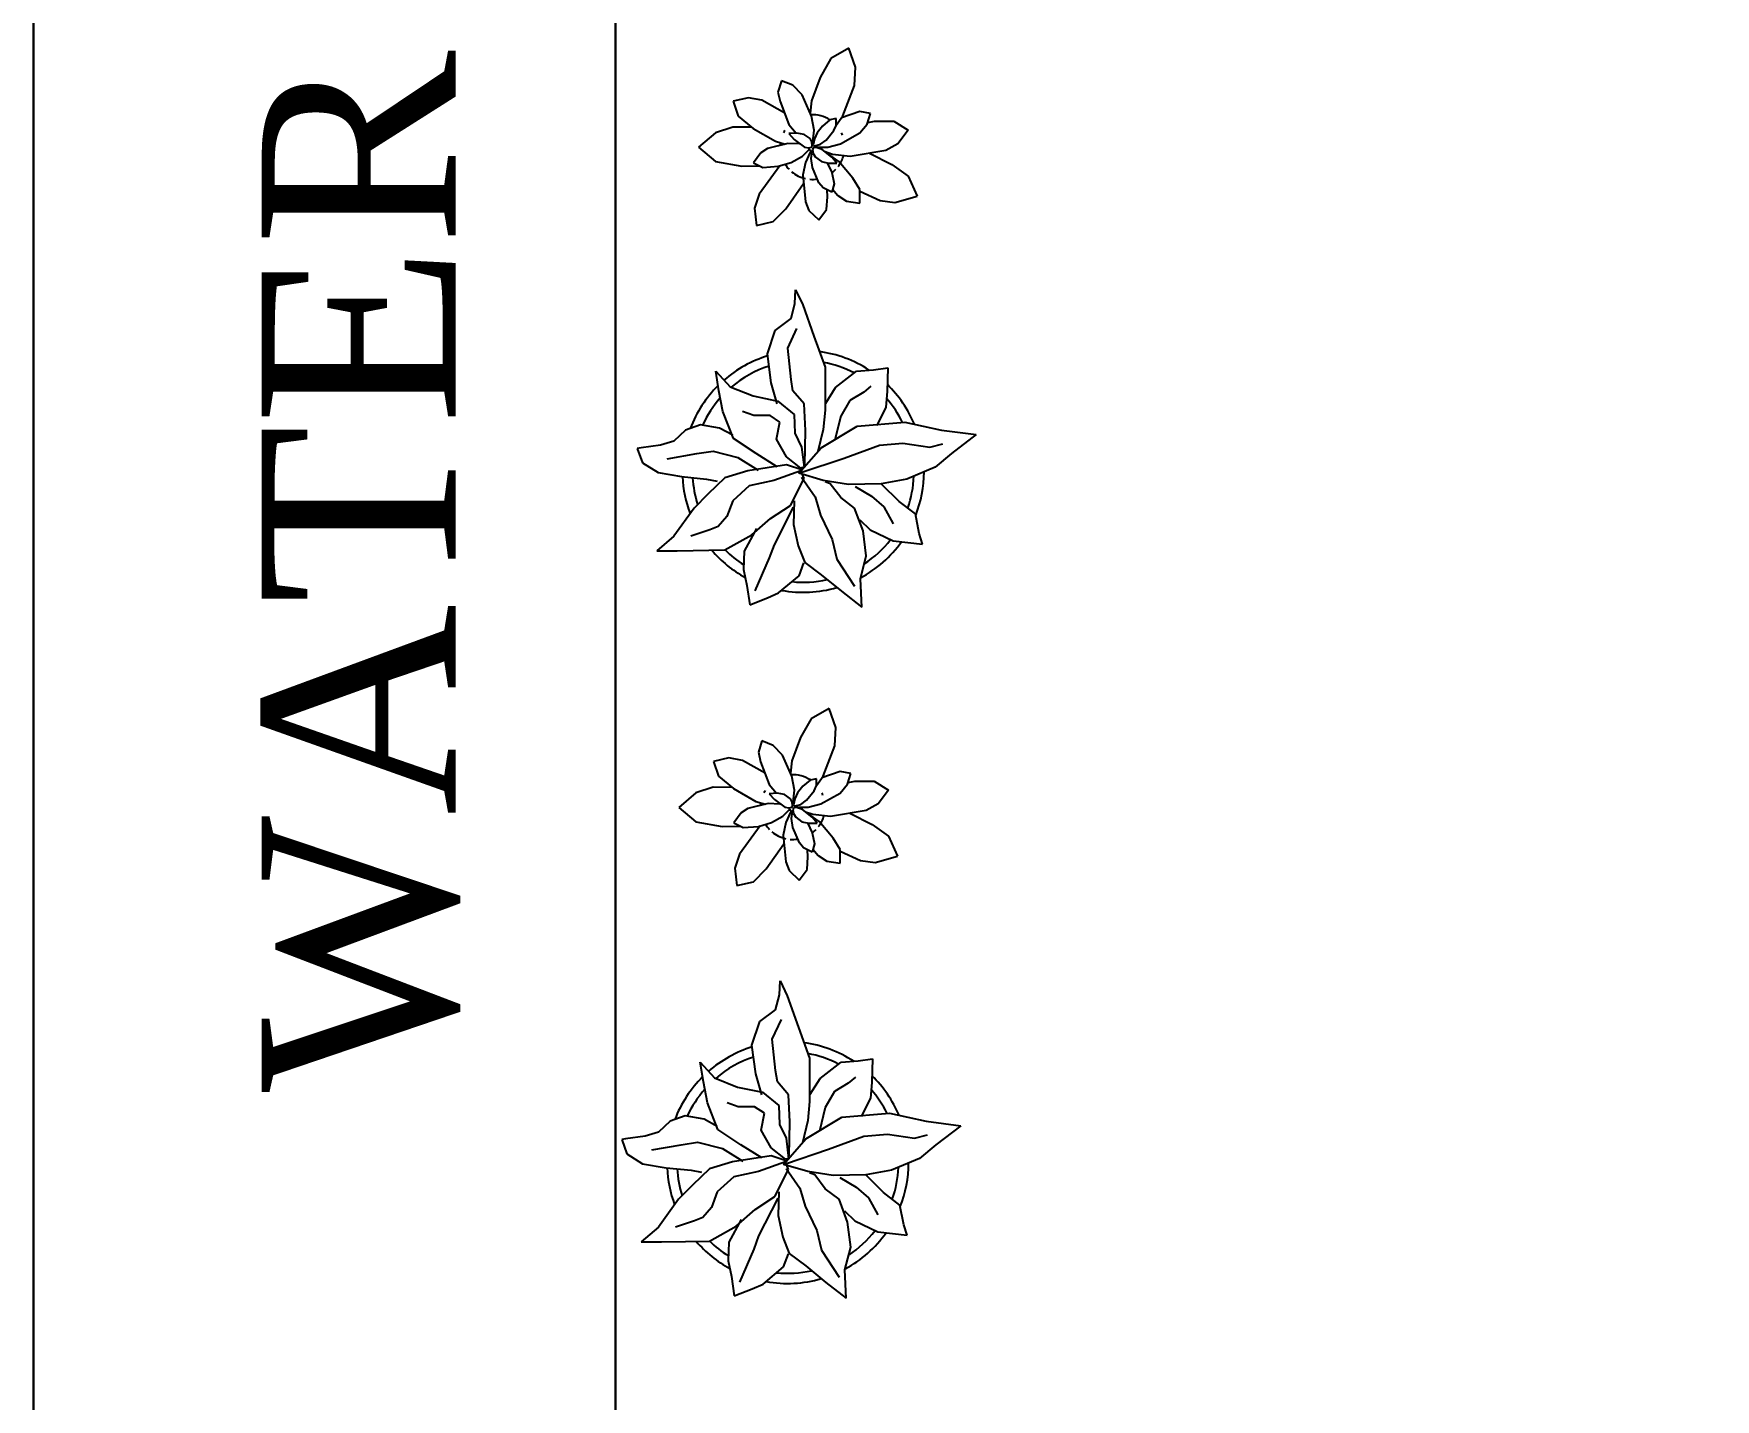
# Model space of a CAD drawing. Header units: inches. Extents: x 327481 to 195042051, y -335014 to 44773228.
# Drawn here: x 366508.2 to 366612.2, y -329230.3 to -329145.9 of the extents above; entities that cross this region are included whole.
import ezdxf

# ---------------------------------------------------------------- set-up
doc = ezdxf.new("R2010")
doc.units = ezdxf.units.IN
doc.header["$MEASUREMENT"] = 0
for name, color, linetype in [('CAY', 94, 'Continuous'), ('PATHWAY', 19, 'Continuous'), ('WATER BODY', 140, 'Continuous')]:
    doc.layers.add(name, color=color, linetype=linetype)
for name, color, linetype, lineweight in [('furniture', 251, 'Continuous', 13), ('TEXT', 7, 'Continuous', 0), ('WALL', 12, 'Continuous', 30)]:
    doc.layers.add(name, color=color, linetype=linetype, lineweight=lineweight)
doc.styles.add('ATT', font='romans.shx')
doc.styles.get("Standard").update_dxf_attribs({"font": 'times.ttf', "height": 12})

# ---------------------------------------------------------------- blocks, each defined once
blk = doc.blocks.new('12PPLT12')
at = {"color": 0, "linetype": 'ByBlock'}
for p, q in [((-0.0344, 0.6941), (-0.0316, 0.7514)), ((-0.0316, 0.7514), (-0.0021, 0.6891)), ((-0.1155, 0.5834), (-0.0505, 0.6319)), ((-0.0505, 0.6319), (-0.0344, 0.6941)), ((-0.0021, 0.6891), (0.044, 0.559)), ((-0.1483, 0.4856), (-0.1155, 0.5834)), ((-0.0643, 0.5101), (-0.0261, 0.5913)), ((0.044, 0.559), (0.0902, 0.4316)), ((-0.0505, 0.38), (-0.0643, 0.5101)), ((-0.1321, 0.3666), (-0.1483, 0.4856)), ((0.0902, 0.4316), (0.0902, 0.3393)), ((0.2202, 0.415), (0.2908, 0.4206)), ((0.2908, 0.4206), (0.3503, 0.4289)), ((0.3503, 0.4289), (0.3475, 0.331)), ((-0.3489, 0.3338), (-0.3623, 0.415)), ((-0.3623, 0.415), (-0.3028, 0.35)), ((-0.3028, 0.35), (-0.2078, 0.3121)), ((-0.1077, 0.2794), (-0.1321, 0.3666)), ((-0.0427, 0.3338), (-0.0505, 0.38)), ((0.1335, 0.3472), (0.2202, 0.415)), ((0.2797, 0.3527), (0.2502, 0.3283)), ((-0.3323, 0.2471), (-0.3489, 0.3338)), ((-0.2078, 0.3121), (-0.1049, 0.2904)), ((-0.1049, 0.2904), (-0.0371, 0.236)), ((0.0035, 0.2794), (-0.0427, 0.3338)), ((0.009, 0.1686), (0.0035, 0.2794)), ((0.0902, 0.3393), (0.0902, 0.2526)), ((0.0929, 0.2821), (0.1335, 0.3472)), ((0.193, 0.2932), (0.1552, 0.2282)), ((0.2502, 0.3283), (0.193, 0.2932)), ((0.3475, 0.331), (0.3424, 0.266)), ((-0.2889, 0.1359), (-0.3323, 0.2471)), ((-0.205, 0.2309), (-0.2511, 0.2471)), ((-0.1372, 0.2309), (-0.205, 0.2309)), ((-0.0966, 0.2037), (-0.1372, 0.2309)), ((-0.0371, 0.236), (-0.0344, 0.1576)), ((0.0902, 0.2526), (0.0823, 0.1737)), ((0.1552, 0.2282), (0.1307, 0.1303)), ((0.3424, 0.266), (0.3042, 0.1903)), ((-0.4868, 0.171), (-0.5357, 0.1253)), ((-0.4245, 0.1926), (-0.4868, 0.171)), ((-0.3461, 0.1793), (-0.4245, 0.1926)), ((-0.2917, 0.1493), (-0.3461, 0.1793)), ((-0.1104, 0.1331), (-0.0966, 0.2037)), ((-0.0344, 0.1576), (-0.0071, 0.1008)), ((0.0062, 0.0275), (0.009, 0.1686)), ((0.0823, 0.1737), (0.0606, 0.0819)), ((0.074, 0.0981), (0.223, 0.1876)), ((0.223, 0.1876), (0.4208, 0.2037)), ((0.4208, 0.2037), (0.5726, 0.171)), ((0.5726, 0.171), (0.716, 0.152)), ((0.716, 0.152), (0.6131, 0.0736)), ((-0.6712, 0.0981), (-0.6874, 0.0953)), ((-0.6874, 0.0953), (-0.6657, 0.0358)), ((-0.5901, 0.1087), (-0.6712, 0.0981)), ((-0.5357, 0.1253), (-0.5901, 0.1087)), ((-0.5629, 0.0519), (-0.4407, 0.0736)), ((-0.4407, 0.0736), (-0.3733, 0.0842)), ((-0.3733, 0.0842), (-0.27, 0.0575)), ((-0.1944, 0.0736), (-0.2889, 0.1359)), ((-0.1077, 0.0192), (-0.1944, 0.0736)), ((-0.0694, 0.0602), (-0.1104, 0.1331)), ((-0.0182, -0.0076), (0.074, 0.0981)), ((-0.0071, 0.1008), (0.0035, 0.0169)), ((0.169, 0.0547), (0.3152, 0.1087)), ((0.3152, 0.1087), (0.4125, 0.117)), ((0.4125, 0.117), (0.5237, 0.1008)), ((0.5237, 0.1008), (0.5781, 0.1142)), ((0.6131, 0.0736), (0.5453, 0.0169)), ((-0.6657, 0.0358), (-0.6007, -0.0048)), ((-0.2294, 0.003), (-0.3244, -0.0265)), ((-0.27, 0.0575), (-0.1861, 0.0058)), ((-0.0694, 0.0275), (-0.2294, 0.003)), ((-0.0099, 0.003), (-0.1211, -0.0376)), ((-0.0099, 0.0141), (-0.0694, 0.0602)), ((-0.0021, 0.0058), (-0.0694, 0.0275)), ((-0.0099, -0.0048), (0.169, 0.0547)), ((0.0035, 0.0169), (-0.0099, 0.0141)), ((0.0035, -0.0293), (-0.0099, 0.003)), ((0.5453, 0.0169), (0.4291, -0.0321)), ((-0.6007, -0.0048), (-0.5034, -0.0214)), ((-0.5034, -0.0214), (-0.4001, -0.0321)), ((-0.4001, -0.0321), (-0.3567, -0.0404)), ((-0.3244, -0.0265), (-0.395, -0.0943)), ((-0.2239, -0.0593), (-0.2917, -0.1216)), ((-0.1211, -0.0376), (-0.2239, -0.0593)), ((-0.0533, -0.1405), (0.0035, -0.0293)), ((0.0823, -0.0376), (-0.0182, -0.0076)), ((-0.0071, -0.0242), (0.0496, -0.1054)), ((0.1879, -0.0537), (0.0823, -0.0376)), ((0.1118, -0.051), (0.0902, -0.0431)), ((0.1552, -0.1082), (0.1118, -0.051)), ((0.3231, -0.051), (0.1879, -0.0537)), ((0.2147, -0.062), (0.2825, -0.1026)), ((0.4291, -0.0321), (0.3231, -0.051)), ((0.3964, -0.1243), (0.3258, -0.0537)), ((-0.395, -0.0943), (-0.4517, -0.1515)), ((-0.2917, -0.1216), (-0.3161, -0.1866)), ((-0.0371, -0.1216), (-0.0399, -0.2194)), ((0.0496, -0.1054), (0.0713, -0.1811)), ((0.2124, -0.1515), (0.1552, -0.1082)), ((0.2825, -0.1026), (0.3341, -0.146)), ((0.4642, -0.176), (0.3964, -0.1243)), ((-0.4517, -0.1515), (-0.5357, -0.2678)), ((-0.3161, -0.1866), (-0.3516, -0.2272)), ((-0.2133, -0.2627), (-0.1349, -0.1949)), ((-0.1349, -0.1949), (-0.0533, -0.1405)), ((-0.1192, -0.3038), (-0.0399, -0.1479)), ((0.0713, -0.1811), (0.1201, -0.2817)), ((0.2474, -0.2461), (0.2124, -0.1515)), ((0.2341, -0.2), (0.2774, -0.2411)), ((0.3341, -0.146), (0.3719, -0.2166)), ((0.4803, -0.2572), (0.4642, -0.176)), ((-0.5357, -0.2678), (-0.6062, -0.3278)), ((-0.3867, -0.2411), (-0.4651, -0.2678)), ((-0.3516, -0.2272), (-0.3867, -0.2411)), ((-0.3244, -0.325), (-0.2133, -0.2627)), ((-0.193, -0.2355), (-0.2442, -0.3296)), ((-0.0399, -0.2194), (-0.021, -0.3084)), ((0.2608, -0.3495), (0.2474, -0.2461)), ((0.2774, -0.2411), (0.3719, -0.2867)), ((0.4942, -0.3006), (0.4803, -0.2572)), ((-0.6062, -0.3278), (-0.5223, -0.3278)), ((-0.5223, -0.3278), (-0.3244, -0.325)), ((-0.2442, -0.3296), (-0.247, -0.4062)), ((-0.139, -0.3578), (-0.1192, -0.3038)), ((-0.021, -0.3084), (0.0062, -0.3762)), ((0.1201, -0.2817), (0.139, -0.3629)), ((0.3719, -0.2867), (0.4942, -0.3006)), ((-0.247, -0.4062), (-0.2327, -0.4713)), ((-0.199, -0.4943), (-0.139, -0.3578)), ((-0.0173, -0.4316), (0.0025, -0.3776)), ((0.0062, -0.3762), (0.074, -0.4279)), ((0.139, -0.3629), (0.2124, -0.474)), ((0.2364, -0.4441), (0.2608, -0.3495)), ((-0.2327, -0.4713), (-0.2216, -0.5511)), ((-0.1021, -0.5026), (-0.0173, -0.4316)), ((0.074, -0.4279), (0.158, -0.4957)), ((0.2419, -0.5608), (0.2364, -0.4441)), ((-0.2216, -0.5511), (-0.1478, -0.5225)), ((-0.1478, -0.5225), (-0.1021, -0.5026)), ((0.158, -0.4957), (0.2419, -0.5608))]:
    blk.add_line(p, q, dxfattribs=at)
for radius, start, end in [(0.5, 56.95629, 82.29505), (0.5, 107.12296, 130.98158), (0.4583, 107.98642, 130.5771), (0.4583, 62.68987, 79.53455), (0.5, 134.80206, 159.18037), (0.5, 22.97684, 45.84728), (0.4583, 138.47558, 155.33471), (0.4583, 26.27612, 41.1349), (0.5, 182.50299, 200.45628), (0.4583, 183.26994, 197.40025), (0.4583, 340.65586, 357.50575), (0.5, 338.58618, 359.74423), (0.5, 220.66056, 241.33926), (0.4583, 225.08351, 237.50228), (0.5, 298.34547, 324.45412), (0.4583, 303.38678, 322.07557), (0.5, 259.70378, 286.12808), (0.4583, 264.18858, 282.40281)]:
    blk.add_arc((0, 0), radius, start, end, dxfattribs=at)
at = {"color": 0, "linetype": 'ByBlock', "style": 'ATT'}
for tag, p, flags in [('ITEM', (-1, -3.25), 3), ('ROOM_NUMBER', (-1, -4.5833), 1)]:
    blk.add_attdef(tag, p, '', height=1, dxfattribs=dict(at, flags=flags))
blk = doc.blocks.new('Archi.Space.tree4542')
at = {"layer": 'CAY'}
for p, q in [((179.939, 63.706), (179.506, 63.455)), ((180.1, 63.243), (179.939, 63.706)), ((179.506, 63.455), (179.245, 62.994)), ((180.08, 62.798), (180.1, 63.243)), ((178.297, 62.914), (178.215, 62.638)), ((178.578, 62.806), (178.297, 62.914)), ((178.802, 62.571), (178.578, 62.806)), ((179.245, 62.994), (179.028, 62.427)), ((179.792, 62.059), (180.08, 62.798)), ((177.496, 62.502), (177.126, 62.415)), ((177.126, 62.415), (177.242, 62.056)), ((177.825, 62.44), (177.496, 62.502)), ((178.378, 62.126), (177.825, 62.44)), ((178.215, 62.638), (178.271, 62.407)), ((178.271, 62.407), (178.482, 61.852)), ((179.032, 62.056), (178.802, 62.571)), ((179.028, 62.427), (179, 62.127)), ((177.242, 62.056), (177.609, 61.753)), ((179.094, 61.714), (179.032, 62.056)), ((179.477, 61.962), (179.301, 61.81)), ((179.631, 61.993), (179.477, 61.962)), ((179.631, 61.831), (179.792, 62.059)), ((179.631, 61.83), (179.631, 61.993)), ((180.212, 62.171), (179.759, 62.012)), ((180.466, 62.118), (180.212, 62.171)), ((180.391, 61.861), (180.466, 62.118)), ((180.404, 61.903), (180.567, 61.935)), ((180.567, 61.935), (181.035, 61.935)), ((181.035, 61.935), (181.388, 61.714)), ((176.691, 61.651), (176.276, 61.295)), ((177.115, 61.789), (176.691, 61.651)), ((177.571, 61.784), (177.115, 61.789)), ((177.609, 61.753), (178.152, 61.441)), ((178.674, 61.639), (178.479, 61.628)), ((178.479, 61.628), (178.609, 61.488)), ((178.482, 61.852), (178.658, 61.638)), ((178.609, 61.488), (178.858, 61.301)), ((178.85, 61.609), (178.674, 61.639)), ((178.995, 61.508), (178.85, 61.609)), ((179.036, 61.426), (178.995, 61.508)), ((179.065, 61.426), (179.094, 61.714)), ((179.103, 61.503), (179.074, 61.359)), ((179.167, 61.649), (179.103, 61.503)), ((179.301, 61.81), (179.167, 61.649)), ((179.247, 61.369), (179.39, 61.471)), ((179.39, 61.471), (179.578, 61.702)), ((179.578, 61.702), (179.631, 61.83)), ((179.735, 61.38), (180.208, 61.646)), ((180.208, 61.646), (180.391, 61.861)), ((181.388, 61.714), (181.133, 61.379)), ((176.276, 61.295), (176.694, 60.946)), ((177.795, 61.162), (177.615, 60.918)), ((177.96, 61.269), (177.795, 61.162)), ((178.451, 61.388), (177.96, 61.269)), ((178.152, 61.441), (178.389, 61.373)), ((178.738, 61.378), (178.451, 61.388)), ((178.536, 60.926), (178.815, 61.081)), ((178.763, 61.372), (178.738, 61.378)), ((178.815, 61.081), (178.978, 61.244)), ((178.858, 61.301), (178.969, 61.282)), ((178.998, 61.177), (178.882, 60.927)), ((179.007, 61.225), (178.965, 61.231)), ((178.969, 61.282), (179.026, 61.302)), ((178.978, 61.244), (178.978, 61.282)), ((179.065, 61.206), (178.998, 61.177)), ((179.015, 61.184), (179.007, 61.225)), ((179.026, 61.302), (179.036, 61.311)), ((179.026, 61.023), (179.044, 61.197)), ((179.046, 61.34), (179.036, 61.426)), ((179.036, 61.311), (179.046, 61.34)), ((179.038, 61.405), (179.065, 61.426)), ((179.074, 61.282), (179.055, 61.234)), ((179.055, 61.234), (179.074, 61.148)), ((179.074, 61.359), (179.084, 61.34)), ((179.142, 61.292), (179.074, 61.282)), ((179.074, 61.148), (179.125, 61.057)), ((179.084, 61.34), (179.113, 61.33)), ((179.113, 61.33), (179.247, 61.369)), ((179.125, 61.057), (179.275, 60.948)), ((179.128, 61.335), (179.161, 61.302)), ((179.29, 61.243), (179.142, 61.292)), ((179.161, 61.302), (179.43, 61.302)), ((179.525, 61.055), (179.29, 61.243)), ((179.545, 61.119), (179.364, 61.183)), ((179.42, 61.148), (179.398, 61.156)), ((179.7, 60.952), (179.42, 61.148)), ((179.43, 61.302), (179.735, 61.38)), ((179.65, 60.908), (179.525, 61.055)), ((179.976, 61.074), (179.545, 61.119)), ((180.846, 61.219), (179.976, 61.074)), ((180.441, 61.152), (180.985, 60.878)), ((181.133, 61.379), (180.846, 61.219)), ((176.694, 60.946), (177.332, 60.834)), ((177.332, 60.834), (177.769, 60.841)), ((177.615, 60.918), (177.847, 60.802)), ((178.26, 60.845), (177.758, 60.155)), ((177.847, 60.802), (178.22, 60.834)), ((178.22, 60.834), (178.536, 60.926)), ((178.882, 60.927), (178.818, 60.623)), ((179.056, 60.803), (179.026, 61.023)), ((179.214, 60.432), (179.056, 60.803)), ((179.275, 60.948), (179.449, 60.908)), ((179.411, 60.917), (179.523, 60.68)), ((179.449, 60.908), (179.65, 60.908)), ((179.523, 60.68), (179.581, 60.408)), ((180.041, 60.543), (179.7, 60.952)), ((180.985, 60.878), (181.385, 60.595)), ((178.408, 59.8), (178.839, 60.411)), ((178.818, 60.623), (178.883, 59.97)), ((179.319, 60.311), (179.214, 60.432)), ((179.526, 60.207), (179.319, 60.311)), ((179.423, 60.092), (179.412, 60.264)), ((179.581, 60.408), (179.526, 60.207)), ((179.545, 60.276), (179.675, 60.121)), ((180.207, 60.271), (180.041, 60.543)), ((180.207, 59.938), (180.207, 60.271)), ((181.385, 60.595), (181.606, 60.108)), ((177.758, 60.155), (177.645, 59.816)), ((178.883, 59.97), (178.968, 59.755)), ((179.401, 59.785), (179.423, 60.092)), ((179.675, 60.121), (179.886, 59.986)), ((179.886, 59.986), (180.207, 59.938)), ((180.207, 60.23), (180.702, 60.004)), ((180.702, 60.004), (181.061, 59.954)), ((181.061, 59.954), (181.606, 60.108)), ((177.645, 59.816), (177.692, 59.391)), ((177.692, 59.391), (178.095, 59.487)), ((178.095, 59.487), (178.408, 59.8)), ((178.968, 59.755), (179.209, 59.526)), ((179.209, 59.526), (179.401, 59.785))]:
    blk.add_line(p, q, dxfattribs=at)
for start, end in [(57.1582, 93.2041), (149.2581, 153.7532), (21.2653, 25.7604), (172.4345, 176.9296), (323.0282, 344.4965), (212.1423, 223.5771), (229.8179, 257.6637), (306.6551, 316.418), (265.2848, 278.7499)]:
    blk.add_arc((179.055, 61.302), 0.787, start, end, dxfattribs=at)

msp = doc.modelspace()

# ---------------------------------------------------------------- linework, layer by layer
at = {"layer": 'furniture'}
msp.add_lwpolyline([(366508.222, -329316.098), (366508.222, -329020.663), (366761.3, -329020.663), (366761.3, -329316.098)], close=True, dxfattribs=at)
at = {"layer": 'PATHWAY', "lineweight": 0}
msp.add_lwpolyline([(366508.222, -329020.663), (366761.3, -329020.663), (366761.3, -329316.098), (366508.222, -329316.098), (366508.222, -329020.663)], dxfattribs=at)
at = {"layer": 'WALL'}
msp.add_line((366508.222, -328996.38), (366508.222, -329316.098), dxfattribs=at)
at = {"layer": 'WATER BODY', "lineweight": 30}
for points in [[(366508.222, -329050.206), (366544.222, -329050.206), (366544.222, -329286.554)], [(366508.222, -329050.206), (366508.222, -329286.554), (366544.222, -329286.554)]]:
    msp.add_lwpolyline(points, dxfattribs=at)

# ---------------------------------------------------------------- block references
at = {"xscale": 2.538641210217016, "yscale": 2.538641210217016, "zscale": 2.538641210217016}
for p in [(366101.838, -329308.516), (366100.623, -329349.319)]:
    msp.add_blockref('Archi.Space.tree4542', p, dxfattribs=at)
at = {"layer": 'CAY', "xscale": 14.9469131396474, "yscale": 14.9469131396474, "zscale": 14.9469131396474}
for p in [(366555.823, -329172.943), (366554.869, -329215.663)]:
    msp.add_blockref('12PPLT12', p, dxfattribs=at)

# ---------------------------------------------------------------- texts
at = {"layer": 'TEXT', "color": 0, "insert": (366522.333, -329211.33), "char_height": 12, "width": 178.42134, "attachment_point": 1, "rotation": 90}
msp.add_mtext('WATER FALL', dxfattribs=at)

doc.saveas('drawing.dxf')
